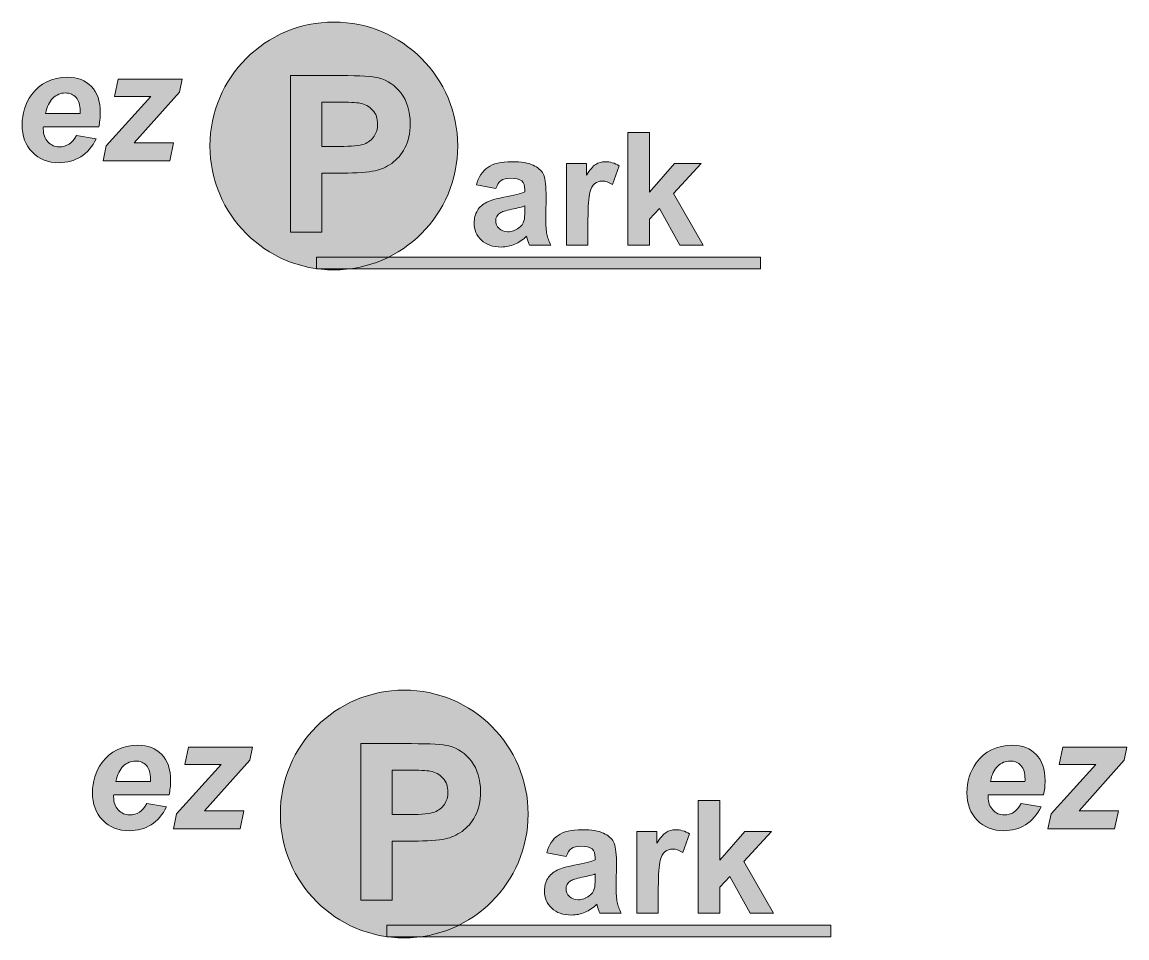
# Model space of a CAD drawing. Header units: inches. Extents: x 10 to 378, y -103 to 40.
# Drawn here: x 174.3 to 263.5, y -34 to 40 of the extents above; entities that cross this region are included whole.
import ezdxf

# ---------------------------------------------------------------- set-up
doc = ezdxf.new("R2010")
doc.units = ezdxf.units.IN
doc.header["$MEASUREMENT"] = 0
doc.layers.add('Layer 1', color=7, linetype='Continuous')
doc.layers.add('Layer 2', color=7, linetype='Continuous')

# ---------------------------------------------------------------- blocks, each defined once
blk = doc.blocks.new('block 5')
at = {"layer": 'Layer 1', "true_color": 0xffffff}
h = blk.add_hatch(color=7, dxfattribs=at)
h.dxf.hatch_style = 2
edge = h.paths.add_edge_path()
edge.add_spline(control_points=[(186.156, -22.407), (186.156, -22.407), (181.691, -22.407), (181.691, -22.407), (181.687, -22.477), (181.685, -22.531), (181.685, -22.568), (181.685, -23.007), (181.809, -23.36), (182.06, -23.629), (182.31, -23.897), (182.615, -24.032), (182.975, -24.032), (183.566, -24.032), (184.027, -23.726), (184.357, -23.114), (184.357, -23.114), (185.951, -23.381), (185.951, -23.381), (185.641, -24.021), (185.226, -24.502), (184.707, -24.822), (184.189, -25.143), (183.607, -25.303), (182.962, -25.303), (182.077, -25.303), (181.358, -25.023), (180.804, -24.463), (180.25, -23.903), (179.973, -23.162), (179.973, -22.24), (179.973, -21.338), (180.223, -20.536), (180.723, -19.834), (181.406, -18.883), (182.379, -18.407), (183.644, -18.407), (184.45, -18.407), (185.091, -18.656), (185.567, -19.155), (186.042, -19.653), (186.28, -20.35), (186.28, -21.247), (186.28, -21.677), (186.238, -22.064), (186.156, -22.407)], knot_values=[0, 0, 0, 0, 1, 1, 1, 2, 2, 2, 3, 3, 3, 4, 4, 4, 5, 5, 5, 6, 6, 6, 7, 7, 7, 8, 8, 8, 9, 9, 9, 10, 10, 10, 11, 11, 11, 12, 12, 12, 13, 13, 13, 14, 14, 14, 15, 15, 15, 15], degree=3, periodic=1)
edge = h.paths.add_edge_path()
edge.add_spline(control_points=[(184.655, -21.322), (184.659, -21.243), (184.661, -21.183), (184.661, -21.142), (184.661, -20.654), (184.552, -20.288), (184.333, -20.044), (184.113, -19.801), (183.82, -19.679), (183.452, -19.679), (183.084, -19.679), (182.754, -19.817), (182.463, -20.094), (182.171, -20.371), (181.974, -20.78), (181.871, -21.322), (181.871, -21.322), (184.655, -21.322), (184.655, -21.322)], knot_values=[0, 0, 0, 0, 1, 1, 1, 2, 2, 2, 3, 3, 3, 4, 4, 4, 5, 5, 5, 6, 6, 6, 6], degree=3, periodic=1)
h = blk.add_hatch(color=7, dxfattribs=at)
h.dxf.hatch_style = 2
h.paths.add_polyline_path([(186.509, -25.148), (186.763, -23.945), (190.373, -19.951), (187.427, -19.951), (187.718, -18.562), (192.884, -18.562), (192.667, -19.623), (189.027, -23.709), (192.196, -23.709), (191.892, -25.148)])
at = {"layer": 'Layer 1', "lineweight": 0}
blk.add_lwpolyline([(186.509, -25.148), (186.763, -23.945), (190.373, -19.951), (187.427, -19.951), (187.718, -18.562), (192.884, -18.562), (192.667, -19.623), (189.027, -23.709), (192.196, -23.709), (191.892, -25.148), (186.509, -25.148)], dxfattribs=at)
for points, knots in [([(186.156, -22.407), (186.156, -22.407), (181.691, -22.407), (181.691, -22.407), (181.687, -22.477), (181.685, -22.531), (181.685, -22.568), (181.685, -23.007), (181.809, -23.36), (182.06, -23.629), (182.31, -23.897), (182.615, -24.032), (182.975, -24.032), (183.566, -24.032), (184.027, -23.726), (184.357, -23.114), (184.357, -23.114), (185.951, -23.381), (185.951, -23.381), (185.641, -24.021), (185.226, -24.502), (184.707, -24.822), (184.189, -25.143), (183.607, -25.303), (182.962, -25.303), (182.077, -25.303), (181.358, -25.023), (180.804, -24.463), (180.25, -23.903), (179.973, -23.162), (179.973, -22.24), (179.973, -21.338), (180.223, -20.536), (180.723, -19.834), (181.406, -18.883), (182.379, -18.407), (183.644, -18.407), (184.45, -18.407), (185.091, -18.656), (185.567, -19.155), (186.042, -19.653), (186.28, -20.35), (186.28, -21.247), (186.28, -21.677), (186.238, -22.064), (186.156, -22.407)], [0, 0, 0, 0, 1, 1, 1, 2, 2, 2, 3, 3, 3, 4, 4, 4, 5, 5, 5, 6, 6, 6, 7, 7, 7, 8, 8, 8, 9, 9, 9, 10, 10, 10, 11, 11, 11, 12, 12, 12, 13, 13, 13, 14, 14, 14, 15, 15, 15, 15]), ([(184.655, -21.322), (184.659, -21.243), (184.661, -21.183), (184.661, -21.142), (184.661, -20.654), (184.552, -20.288), (184.333, -20.044), (184.113, -19.801), (183.82, -19.679), (183.452, -19.679), (183.084, -19.679), (182.754, -19.817), (182.463, -20.094), (182.171, -20.371), (181.974, -20.78), (181.871, -21.322), (181.871, -21.322), (184.655, -21.322), (184.655, -21.322)], [0, 0, 0, 0, 1, 1, 1, 2, 2, 2, 3, 3, 3, 4, 4, 4, 5, 5, 5, 6, 6, 6, 6])]:
    blk.add_open_spline(points, degree=3, knots=knots, dxfattribs=at)
blk = doc.blocks.new('block 6')
at = {"layer": 'Layer 1', "true_color": 0xff0000}
h = blk.add_hatch(color=1, dxfattribs=at)
h.dxf.hatch_style = 2
edge = h.paths.add_edge_path()
edge.add_spline(control_points=[(201.628, -30.902), (201.628, -30.902), (201.628, -18.276), (201.628, -18.276), (201.628, -18.276), (205.719, -18.276), (205.719, -18.276), (207.269, -18.276), (208.28, -18.339), (208.751, -18.465), (209.474, -18.655), (210.08, -19.067), (210.568, -19.701), (211.056, -20.336), (211.3, -21.155), (211.3, -22.16), (211.3, -22.935), (211.16, -23.587), (210.878, -24.115), (210.597, -24.644), (210.239, -25.058), (209.806, -25.36), (209.372, -25.661), (208.932, -25.861), (208.484, -25.958), (207.875, -26.079), (206.994, -26.139), (205.84, -26.139), (205.84, -26.139), (204.177, -26.139), (204.177, -26.139), (204.177, -26.139), (204.177, -30.902), (204.177, -30.902), (204.177, -30.902), (201.628, -30.902), (201.628, -30.902)], knot_values=[0, 0, 0, 0, 1, 1, 1, 2, 2, 2, 3, 3, 3, 4, 4, 4, 5, 5, 5, 6, 6, 6, 7, 7, 7, 8, 8, 8, 9, 9, 9, 10, 10, 10, 11, 11, 11, 12, 12, 12, 12], degree=3, periodic=1)
edge = h.paths.add_edge_path()
edge.add_spline(control_points=[(204.177, -20.412), (204.177, -20.412), (204.177, -23.995), (204.177, -23.995), (204.177, -23.995), (205.573, -23.995), (205.573, -23.995), (206.578, -23.995), (207.249, -23.929), (207.588, -23.796), (207.927, -23.665), (208.192, -23.458), (208.385, -23.176), (208.577, -22.895), (208.673, -22.568), (208.673, -22.195), (208.673, -21.735), (208.538, -21.356), (208.268, -21.058), (207.998, -20.759), (207.657, -20.573), (207.244, -20.498), (206.939, -20.44), (206.327, -20.412), (205.409, -20.412), (205.409, -20.412), (204.177, -20.412), (204.177, -20.412)], knot_values=[0, 0, 0, 0, 1, 1, 1, 2, 2, 2, 3, 3, 3, 4, 4, 4, 5, 5, 5, 6, 6, 6, 7, 7, 7, 8, 8, 8, 9, 9, 9, 9], degree=3, periodic=1)
at = {"layer": 'Layer 1', "lineweight": 0}
for points, knots in [([(201.628, -30.902), (201.628, -30.902), (201.628, -18.276), (201.628, -18.276), (201.628, -18.276), (205.719, -18.276), (205.719, -18.276), (207.269, -18.276), (208.28, -18.339), (208.751, -18.465), (209.474, -18.655), (210.08, -19.067), (210.568, -19.701), (211.056, -20.336), (211.3, -21.155), (211.3, -22.16), (211.3, -22.935), (211.16, -23.587), (210.878, -24.115), (210.597, -24.644), (210.239, -25.058), (209.806, -25.36), (209.372, -25.661), (208.932, -25.861), (208.484, -25.958), (207.875, -26.079), (206.994, -26.139), (205.84, -26.139), (205.84, -26.139), (204.177, -26.139), (204.177, -26.139), (204.177, -26.139), (204.177, -30.902), (204.177, -30.902), (204.177, -30.902), (201.628, -30.902), (201.628, -30.902)], [0, 0, 0, 0, 1, 1, 1, 2, 2, 2, 3, 3, 3, 4, 4, 4, 5, 5, 5, 6, 6, 6, 7, 7, 7, 8, 8, 8, 9, 9, 9, 10, 10, 10, 11, 11, 11, 12, 12, 12, 12]), ([(204.177, -20.412), (204.177, -20.412), (204.177, -23.995), (204.177, -23.995), (204.177, -23.995), (205.573, -23.995), (205.573, -23.995), (206.578, -23.995), (207.249, -23.929), (207.588, -23.796), (207.927, -23.665), (208.192, -23.458), (208.385, -23.176), (208.577, -22.895), (208.673, -22.568), (208.673, -22.195), (208.673, -21.735), (208.538, -21.356), (208.268, -21.058), (207.998, -20.759), (207.657, -20.573), (207.244, -20.498), (206.939, -20.44), (206.327, -20.412), (205.409, -20.412), (205.409, -20.412), (204.177, -20.412), (204.177, -20.412)], [0, 0, 0, 0, 1, 1, 1, 2, 2, 2, 3, 3, 3, 4, 4, 4, 5, 5, 5, 6, 6, 6, 7, 7, 7, 8, 8, 8, 9, 9, 9, 9])]:
    blk.add_open_spline(points, degree=3, knots=knots, dxfattribs=at)
blk = doc.blocks.new('block 7')
at = {"layer": 'Layer 1', "true_color": 0xffffff}
h = blk.add_hatch(color=7, dxfattribs=at)
h.dxf.hatch_style = 2
h.paths.add_polyline_path([(228.865, -31.96), (228.865, -22.869), (230.607, -22.869), (230.607, -27.694), (232.648, -25.375), (234.793, -25.375), (232.542, -27.781), (234.954, -31.96), (233.076, -31.96), (231.42, -29.002), (230.607, -29.852), (230.607, -31.96)])
h = blk.add_hatch(color=7, dxfattribs=at)
h.dxf.hatch_style = 2
edge = h.paths.add_edge_path()
edge.add_spline(control_points=[(218.224, -27.384), (218.224, -27.384), (216.642, -27.099), (216.642, -27.099), (216.82, -26.462), (217.126, -25.991), (217.56, -25.685), (217.994, -25.379), (218.639, -25.226), (219.495, -25.226), (220.272, -25.226), (220.851, -25.318), (221.231, -25.502), (221.612, -25.686), (221.879, -25.919), (222.034, -26.203), (222.189, -26.486), (222.267, -27.006), (222.267, -27.762), (222.267, -27.762), (222.248, -29.796), (222.248, -29.796), (222.248, -30.375), (222.276, -30.802), (222.332, -31.077), (222.388, -31.352), (222.492, -31.646), (222.645, -31.96), (222.645, -31.96), (220.921, -31.96), (220.921, -31.96), (220.876, -31.845), (220.82, -31.673), (220.754, -31.446), (220.725, -31.342), (220.704, -31.274), (220.692, -31.241), (220.394, -31.53), (220.076, -31.747), (219.737, -31.892), (219.398, -32.037), (219.036, -32.109), (218.652, -32.109), (217.974, -32.109), (217.439, -31.925), (217.049, -31.557), (216.658, -31.189), (216.463, -30.724), (216.463, -30.162), (216.463, -29.79), (216.551, -29.458), (216.729, -29.167), (216.907, -28.875), (217.156, -28.652), (217.476, -28.497), (217.797, -28.342), (218.259, -28.207), (218.862, -28.091), (219.677, -27.938), (220.241, -27.795), (220.555, -27.663), (220.555, -27.663), (220.555, -27.489), (220.555, -27.489), (220.555, -27.154), (220.473, -26.916), (220.307, -26.773), (220.142, -26.63), (219.83, -26.559), (219.371, -26.559), (219.061, -26.559), (218.819, -26.62), (218.645, -26.742), (218.472, -26.864), (218.331, -27.078), (218.224, -27.384)], knot_values=[0, 0, 0, 0, 1, 1, 1, 2, 2, 2, 3, 3, 3, 4, 4, 4, 5, 5, 5, 6, 6, 6, 7, 7, 7, 8, 8, 8, 9, 9, 9, 10, 10, 10, 11, 11, 11, 12, 12, 12, 13, 13, 13, 14, 14, 14, 15, 15, 15, 16, 16, 16, 17, 17, 17, 18, 18, 18, 19, 19, 19, 20, 20, 20, 21, 21, 21, 22, 22, 22, 23, 23, 23, 24, 24, 24, 25, 25, 25, 25], degree=3, periodic=1)
edge = h.paths.add_edge_path()
edge.add_spline(control_points=[(220.555, -28.798), (220.332, -28.872), (219.979, -28.961), (219.495, -29.064), (219.011, -29.168), (218.695, -29.269), (218.546, -29.368), (218.319, -29.529), (218.205, -29.734), (218.205, -29.982), (218.205, -30.226), (218.296, -30.437), (218.478, -30.615), (218.66, -30.792), (218.891, -30.881), (219.172, -30.881), (219.487, -30.881), (219.786, -30.778), (220.072, -30.571), (220.283, -30.414), (220.421, -30.222), (220.487, -29.995), (220.533, -29.846), (220.555, -29.563), (220.555, -29.145), (220.555, -29.145), (220.555, -28.798), (220.555, -28.798)], knot_values=[0, 0, 0, 0, 1, 1, 1, 2, 2, 2, 3, 3, 3, 4, 4, 4, 5, 5, 5, 6, 6, 6, 7, 7, 7, 8, 8, 8, 9, 9, 9, 9], degree=3, periodic=1)
h = blk.add_hatch(color=7, dxfattribs=at)
h.dxf.hatch_style = 2
edge = h.paths.add_edge_path()
edge.add_spline(control_points=[(225.653, -31.96), (225.653, -31.96), (223.91, -31.96), (223.91, -31.96), (223.91, -31.96), (223.91, -25.375), (223.91, -25.375), (223.91, -25.375), (225.529, -25.375), (225.529, -25.375), (225.529, -25.375), (225.529, -26.311), (225.529, -26.311), (225.806, -25.869), (226.055, -25.577), (226.276, -25.437), (226.497, -25.296), (226.748, -25.226), (227.029, -25.226), (227.426, -25.226), (227.809, -25.335), (228.177, -25.555), (228.177, -25.555), (227.637, -27.074), (227.637, -27.074), (227.344, -26.884), (227.071, -26.789), (226.819, -26.789), (226.575, -26.789), (226.368, -26.856), (226.198, -26.99), (226.029, -27.124), (225.896, -27.367), (225.798, -27.719), (225.701, -28.07), (225.653, -28.806), (225.653, -29.926), (225.653, -29.926), (225.653, -31.96), (225.653, -31.96)], knot_values=[0, 0, 0, 0, 1, 1, 1, 2, 2, 2, 3, 3, 3, 4, 4, 4, 5, 5, 5, 6, 6, 6, 7, 7, 7, 8, 8, 8, 9, 9, 9, 10, 10, 10, 11, 11, 11, 12, 12, 12, 13, 13, 13, 13], degree=3, periodic=1)
at = {"layer": 'Layer 1', "lineweight": 0}
blk.add_lwpolyline([(228.865, -31.96), (228.865, -22.869), (230.607, -22.869), (230.607, -27.694), (232.648, -25.375), (234.793, -25.375), (232.542, -27.781), (234.954, -31.96), (233.076, -31.96), (231.42, -29.002), (230.607, -29.852), (230.607, -31.96), (228.865, -31.96)], dxfattribs=at)
for points, knots in [([(218.224, -27.384), (218.224, -27.384), (216.642, -27.099), (216.642, -27.099), (216.82, -26.462), (217.126, -25.991), (217.56, -25.685), (217.994, -25.379), (218.639, -25.226), (219.495, -25.226), (220.272, -25.226), (220.851, -25.318), (221.231, -25.502), (221.612, -25.686), (221.879, -25.919), (222.034, -26.203), (222.189, -26.486), (222.267, -27.006), (222.267, -27.762), (222.267, -27.762), (222.248, -29.796), (222.248, -29.796), (222.248, -30.375), (222.276, -30.802), (222.332, -31.077), (222.388, -31.352), (222.492, -31.646), (222.645, -31.96), (222.645, -31.96), (220.921, -31.96), (220.921, -31.96), (220.876, -31.845), (220.82, -31.673), (220.754, -31.446), (220.725, -31.342), (220.704, -31.274), (220.692, -31.241), (220.394, -31.53), (220.076, -31.747), (219.737, -31.892), (219.398, -32.037), (219.036, -32.109), (218.652, -32.109), (217.974, -32.109), (217.439, -31.925), (217.049, -31.557), (216.658, -31.189), (216.463, -30.724), (216.463, -30.162), (216.463, -29.79), (216.551, -29.458), (216.729, -29.167), (216.907, -28.875), (217.156, -28.652), (217.476, -28.497), (217.797, -28.342), (218.259, -28.207), (218.862, -28.091), (219.677, -27.938), (220.241, -27.795), (220.555, -27.663), (220.555, -27.663), (220.555, -27.489), (220.555, -27.489), (220.555, -27.154), (220.473, -26.916), (220.307, -26.773), (220.142, -26.63), (219.83, -26.559), (219.371, -26.559), (219.061, -26.559), (218.819, -26.62), (218.645, -26.742), (218.472, -26.864), (218.331, -27.078), (218.224, -27.384)], [0, 0, 0, 0, 1, 1, 1, 2, 2, 2, 3, 3, 3, 4, 4, 4, 5, 5, 5, 6, 6, 6, 7, 7, 7, 8, 8, 8, 9, 9, 9, 10, 10, 10, 11, 11, 11, 12, 12, 12, 13, 13, 13, 14, 14, 14, 15, 15, 15, 16, 16, 16, 17, 17, 17, 18, 18, 18, 19, 19, 19, 20, 20, 20, 21, 21, 21, 22, 22, 22, 23, 23, 23, 24, 24, 24, 25, 25, 25, 25]), ([(225.653, -31.96), (225.653, -31.96), (223.91, -31.96), (223.91, -31.96), (223.91, -31.96), (223.91, -25.375), (223.91, -25.375), (223.91, -25.375), (225.529, -25.375), (225.529, -25.375), (225.529, -25.375), (225.529, -26.311), (225.529, -26.311), (225.806, -25.869), (226.055, -25.577), (226.276, -25.437), (226.497, -25.296), (226.748, -25.226), (227.029, -25.226), (227.426, -25.226), (227.809, -25.335), (228.177, -25.555), (228.177, -25.555), (227.637, -27.074), (227.637, -27.074), (227.344, -26.884), (227.071, -26.789), (226.819, -26.789), (226.575, -26.789), (226.368, -26.856), (226.198, -26.99), (226.029, -27.124), (225.896, -27.367), (225.798, -27.719), (225.701, -28.07), (225.653, -28.806), (225.653, -29.926), (225.653, -29.926), (225.653, -31.96), (225.653, -31.96)], [0, 0, 0, 0, 1, 1, 1, 2, 2, 2, 3, 3, 3, 4, 4, 4, 5, 5, 5, 6, 6, 6, 7, 7, 7, 8, 8, 8, 9, 9, 9, 10, 10, 10, 11, 11, 11, 12, 12, 12, 13, 13, 13, 13]), ([(220.555, -28.798), (220.332, -28.872), (219.979, -28.961), (219.495, -29.064), (219.011, -29.168), (218.695, -29.269), (218.546, -29.368), (218.319, -29.529), (218.205, -29.734), (218.205, -29.982), (218.205, -30.226), (218.296, -30.437), (218.478, -30.615), (218.66, -30.792), (218.891, -30.881), (219.172, -30.881), (219.487, -30.881), (219.786, -30.778), (220.072, -30.571), (220.283, -30.414), (220.421, -30.222), (220.487, -29.995), (220.533, -29.846), (220.555, -29.563), (220.555, -29.145), (220.555, -29.145), (220.555, -28.798), (220.555, -28.798)], [0, 0, 0, 0, 1, 1, 1, 2, 2, 2, 3, 3, 3, 4, 4, 4, 5, 5, 5, 6, 6, 6, 7, 7, 7, 8, 8, 8, 9, 9, 9, 9])]:
    blk.add_open_spline(points, degree=3, knots=knots, dxfattribs=at)
blk = doc.blocks.new('block 8')
at = {"layer": 'Layer 1', "true_color": 0xffffff}
h = blk.add_hatch(color=7, dxfattribs=at)
h.dxf.hatch_style = 2
edge = h.paths.add_edge_path()
edge.add_spline(control_points=[(256.749, -22.407), (256.749, -22.407), (252.284, -22.407), (252.284, -22.407), (252.28, -22.477), (252.278, -22.531), (252.278, -22.568), (252.278, -23.007), (252.403, -23.36), (252.653, -23.629), (252.903, -23.897), (253.208, -24.032), (253.568, -24.032), (254.159, -24.032), (254.62, -23.726), (254.951, -23.114), (254.951, -23.114), (256.545, -23.381), (256.545, -23.381), (256.234, -24.021), (255.82, -24.502), (255.301, -24.822), (254.782, -25.143), (254.201, -25.303), (253.556, -25.303), (252.671, -25.303), (251.952, -25.023), (251.398, -24.463), (250.844, -23.903), (250.567, -23.162), (250.567, -22.24), (250.567, -21.338), (250.817, -20.536), (251.317, -19.834), (251.999, -18.883), (252.973, -18.407), (254.238, -18.407), (255.044, -18.407), (255.685, -18.656), (256.16, -19.155), (256.635, -19.653), (256.873, -20.35), (256.873, -21.247), (256.873, -21.677), (256.832, -22.064), (256.749, -22.407)], knot_values=[0, 0, 0, 0, 1, 1, 1, 2, 2, 2, 3, 3, 3, 4, 4, 4, 5, 5, 5, 6, 6, 6, 7, 7, 7, 8, 8, 8, 9, 9, 9, 10, 10, 10, 11, 11, 11, 12, 12, 12, 13, 13, 13, 14, 14, 14, 15, 15, 15, 15], degree=3, periodic=1)
edge = h.paths.add_edge_path()
edge.add_spline(control_points=[(255.249, -21.322), (255.253, -21.243), (255.255, -21.183), (255.255, -21.142), (255.255, -20.654), (255.145, -20.288), (254.926, -20.044), (254.707, -19.801), (254.413, -19.679), (254.045, -19.679), (253.678, -19.679), (253.347, -19.817), (253.056, -20.094), (252.765, -20.371), (252.568, -20.78), (252.464, -21.322), (252.464, -21.322), (255.249, -21.322), (255.249, -21.322)], knot_values=[0, 0, 0, 0, 1, 1, 1, 2, 2, 2, 3, 3, 3, 4, 4, 4, 5, 5, 5, 6, 6, 6, 6], degree=3, periodic=1)
h = blk.add_hatch(color=7, dxfattribs=at)
h.dxf.hatch_style = 2
h.paths.add_polyline_path([(257.103, -25.148), (257.357, -23.945), (260.966, -19.951), (258.02, -19.951), (258.312, -18.562), (263.477, -18.562), (263.26, -19.623), (259.62, -23.709), (262.789, -23.709), (262.485, -25.148)])
at = {"layer": 'Layer 1', "lineweight": 0}
blk.add_lwpolyline([(257.103, -25.148), (257.357, -23.945), (260.966, -19.951), (258.02, -19.951), (258.312, -18.562), (263.477, -18.562), (263.26, -19.623), (259.62, -23.709), (262.789, -23.709), (262.485, -25.148), (257.103, -25.148)], dxfattribs=at)
for points, knots in [([(256.749, -22.407), (256.749, -22.407), (252.284, -22.407), (252.284, -22.407), (252.28, -22.477), (252.278, -22.531), (252.278, -22.568), (252.278, -23.007), (252.403, -23.36), (252.653, -23.629), (252.903, -23.897), (253.208, -24.032), (253.568, -24.032), (254.159, -24.032), (254.62, -23.726), (254.951, -23.114), (254.951, -23.114), (256.545, -23.381), (256.545, -23.381), (256.234, -24.021), (255.82, -24.502), (255.301, -24.822), (254.782, -25.143), (254.201, -25.303), (253.556, -25.303), (252.671, -25.303), (251.952, -25.023), (251.398, -24.463), (250.844, -23.903), (250.567, -23.162), (250.567, -22.24), (250.567, -21.338), (250.817, -20.536), (251.317, -19.834), (251.999, -18.883), (252.973, -18.407), (254.238, -18.407), (255.044, -18.407), (255.685, -18.656), (256.16, -19.155), (256.635, -19.653), (256.873, -20.35), (256.873, -21.247), (256.873, -21.677), (256.832, -22.064), (256.749, -22.407)], [0, 0, 0, 0, 1, 1, 1, 2, 2, 2, 3, 3, 3, 4, 4, 4, 5, 5, 5, 6, 6, 6, 7, 7, 7, 8, 8, 8, 9, 9, 9, 10, 10, 10, 11, 11, 11, 12, 12, 12, 13, 13, 13, 14, 14, 14, 15, 15, 15, 15]), ([(255.249, -21.322), (255.253, -21.243), (255.255, -21.183), (255.255, -21.142), (255.255, -20.654), (255.145, -20.288), (254.926, -20.044), (254.707, -19.801), (254.413, -19.679), (254.045, -19.679), (253.678, -19.679), (253.347, -19.817), (253.056, -20.094), (252.765, -20.371), (252.568, -20.78), (252.464, -21.322), (252.464, -21.322), (255.249, -21.322), (255.249, -21.322)], [0, 0, 0, 0, 1, 1, 1, 2, 2, 2, 3, 3, 3, 4, 4, 4, 5, 5, 5, 6, 6, 6, 6])]:
    blk.add_open_spline(points, degree=3, knots=knots, dxfattribs=at)
blk = doc.blocks.new('block 18')
at = {"layer": 'Layer 2', "true_color": 0xffffff}
h = blk.add_hatch(color=7, dxfattribs=at)
h.dxf.hatch_style = 2
edge = h.paths.add_edge_path()
edge.add_spline(control_points=[(180.478, 31.511), (180.478, 31.511), (176.013, 31.511), (176.013, 31.511), (176.009, 31.44), (176.007, 31.387), (176.007, 31.35), (176.007, 30.911), (176.132, 30.558), (176.382, 30.289), (176.632, 30.02), (176.937, 29.886), (177.297, 29.886), (177.888, 29.886), (178.349, 30.192), (178.68, 30.804), (178.68, 30.804), (180.273, 30.537), (180.273, 30.537), (179.963, 29.896), (179.549, 29.416), (179.03, 29.095), (178.511, 28.775), (177.929, 28.615), (177.284, 28.615), (176.4, 28.615), (175.68, 28.895), (175.126, 29.455), (174.572, 30.015), (174.295, 30.756), (174.295, 31.678), (174.295, 32.579), (174.546, 33.381), (175.046, 34.084), (175.728, 35.035), (176.702, 35.51), (177.967, 35.51), (178.773, 35.51), (179.414, 35.261), (179.889, 34.763), (180.364, 34.265), (180.602, 33.567), (180.602, 32.67), (180.602, 32.24), (180.561, 31.854), (180.478, 31.511)], knot_values=[0, 0, 0, 0, 1, 1, 1, 2, 2, 2, 3, 3, 3, 4, 4, 4, 5, 5, 5, 6, 6, 6, 7, 7, 7, 8, 8, 8, 9, 9, 9, 10, 10, 10, 11, 11, 11, 12, 12, 12, 13, 13, 13, 14, 14, 14, 15, 15, 15, 15], degree=3, periodic=1)
edge = h.paths.add_edge_path()
edge.add_spline(control_points=[(178.977, 32.596), (178.981, 32.674), (178.984, 32.734), (178.984, 32.776), (178.984, 33.264), (178.874, 33.629), (178.655, 33.873), (178.436, 34.117), (178.142, 34.239), (177.774, 34.239), (177.406, 34.239), (177.077, 34.101), (176.785, 33.824), (176.494, 33.547), (176.296, 33.138), (176.193, 32.596), (176.193, 32.596), (178.977, 32.596), (178.977, 32.596)], knot_values=[0, 0, 0, 0, 1, 1, 1, 2, 2, 2, 3, 3, 3, 4, 4, 4, 5, 5, 5, 6, 6, 6, 6], degree=3, periodic=1)
h = blk.add_hatch(color=7, dxfattribs=at)
h.dxf.hatch_style = 2
h.paths.add_polyline_path([(180.832, 28.77), (181.086, 29.973), (184.695, 33.966), (181.749, 33.966), (182.041, 35.355), (187.206, 35.355), (186.989, 34.295), (183.349, 30.208), (186.518, 30.208), (186.214, 28.77)])
at = {"layer": 'Layer 2', "lineweight": 0}
blk.add_lwpolyline([(180.832, 28.77), (181.086, 29.973), (184.695, 33.966), (181.749, 33.966), (182.041, 35.355), (187.206, 35.355), (186.989, 34.295), (183.349, 30.208), (186.518, 30.208), (186.214, 28.77), (180.832, 28.77)], dxfattribs=at)
for points, knots in [([(180.478, 31.511), (180.478, 31.511), (176.013, 31.511), (176.013, 31.511), (176.009, 31.44), (176.007, 31.387), (176.007, 31.35), (176.007, 30.911), (176.132, 30.558), (176.382, 30.289), (176.632, 30.02), (176.937, 29.886), (177.297, 29.886), (177.888, 29.886), (178.349, 30.192), (178.68, 30.804), (178.68, 30.804), (180.273, 30.537), (180.273, 30.537), (179.963, 29.896), (179.549, 29.416), (179.03, 29.095), (178.511, 28.775), (177.929, 28.615), (177.284, 28.615), (176.4, 28.615), (175.68, 28.895), (175.126, 29.455), (174.572, 30.015), (174.295, 30.756), (174.295, 31.678), (174.295, 32.579), (174.546, 33.381), (175.046, 34.084), (175.728, 35.035), (176.702, 35.51), (177.967, 35.51), (178.773, 35.51), (179.414, 35.261), (179.889, 34.763), (180.364, 34.265), (180.602, 33.567), (180.602, 32.67), (180.602, 32.24), (180.561, 31.854), (180.478, 31.511)], [0, 0, 0, 0, 1, 1, 1, 2, 2, 2, 3, 3, 3, 4, 4, 4, 5, 5, 5, 6, 6, 6, 7, 7, 7, 8, 8, 8, 9, 9, 9, 10, 10, 10, 11, 11, 11, 12, 12, 12, 13, 13, 13, 14, 14, 14, 15, 15, 15, 15]), ([(178.977, 32.596), (178.981, 32.674), (178.984, 32.734), (178.984, 32.776), (178.984, 33.264), (178.874, 33.629), (178.655, 33.873), (178.436, 34.117), (178.142, 34.239), (177.774, 34.239), (177.406, 34.239), (177.077, 34.101), (176.785, 33.824), (176.494, 33.547), (176.296, 33.138), (176.193, 32.596), (176.193, 32.596), (178.977, 32.596), (178.977, 32.596)], [0, 0, 0, 0, 1, 1, 1, 2, 2, 2, 3, 3, 3, 4, 4, 4, 5, 5, 5, 6, 6, 6, 6])]:
    blk.add_open_spline(points, degree=3, knots=knots, dxfattribs=at)
blk = doc.blocks.new('block 19')
at = {"layer": 'Layer 2', "lineweight": 0}
for points, knots in [([(195.95, 23.016), (195.95, 23.016), (195.95, 35.642), (195.95, 35.642), (195.95, 35.642), (200.042, 35.642), (200.042, 35.642), (201.592, 35.642), (202.602, 35.579), (203.073, 35.453), (203.797, 35.263), (204.402, 34.851), (204.891, 34.217), (205.379, 33.582), (205.623, 32.763), (205.623, 31.758), (205.623, 30.983), (205.482, 30.331), (205.201, 29.803), (204.919, 29.274), (204.562, 28.86), (204.128, 28.558), (203.695, 28.257), (203.254, 28.057), (202.806, 27.96), (202.197, 27.839), (201.316, 27.779), (200.162, 27.779), (200.162, 27.779), (198.5, 27.779), (198.5, 27.779), (198.5, 27.779), (198.5, 23.016), (198.5, 23.016), (198.5, 23.016), (195.95, 23.016), (195.95, 23.016)], [0, 0, 0, 0, 1, 1, 1, 2, 2, 2, 3, 3, 3, 4, 4, 4, 5, 5, 5, 6, 6, 6, 7, 7, 7, 8, 8, 8, 9, 9, 9, 10, 10, 10, 11, 11, 11, 12, 12, 12, 12]), ([(198.5, 33.506), (198.5, 33.506), (198.5, 29.923), (198.5, 29.923), (198.5, 29.923), (199.895, 29.923), (199.895, 29.923), (200.9, 29.923), (201.572, 29.989), (201.911, 30.122), (202.249, 30.253), (202.515, 30.46), (202.707, 30.742), (202.9, 31.023), (202.996, 31.35), (202.996, 31.723), (202.996, 32.183), (202.861, 32.562), (202.591, 32.86), (202.321, 33.159), (201.979, 33.345), (201.566, 33.42), (201.262, 33.478), (200.65, 33.506), (199.731, 33.506), (199.731, 33.506), (198.5, 33.506), (198.5, 33.506)], [0, 0, 0, 0, 1, 1, 1, 2, 2, 2, 3, 3, 3, 4, 4, 4, 5, 5, 5, 6, 6, 6, 7, 7, 7, 8, 8, 8, 9, 9, 9, 9])]:
    blk.add_open_spline(points, degree=3, knots=knots, dxfattribs=at)
blk = doc.blocks.new('block 20')
at = {"layer": 'Layer 2', "true_color": 0xffffff}
h = blk.add_hatch(color=7, dxfattribs=at)
h.dxf.hatch_style = 2
h.paths.add_polyline_path([(223.187, 21.957), (223.187, 31.048), (224.93, 31.048), (224.93, 26.224), (226.97, 28.543), (229.116, 28.543), (226.865, 26.137), (229.277, 21.957), (227.398, 21.957), (225.742, 24.915), (224.93, 24.066), (224.93, 21.957)])
h = blk.add_hatch(color=7, dxfattribs=at)
h.dxf.hatch_style = 2
edge = h.paths.add_edge_path()
edge.add_spline(control_points=[(212.546, 26.534), (212.546, 26.534), (210.965, 26.819), (210.965, 26.819), (211.143, 27.456), (211.449, 27.927), (211.883, 28.233), (212.317, 28.539), (212.962, 28.692), (213.817, 28.692), (214.595, 28.692), (215.173, 28.6), (215.554, 28.416), (215.934, 28.232), (216.202, 27.998), (216.357, 27.715), (216.512, 27.432), (216.589, 26.912), (216.589, 26.156), (216.589, 26.156), (216.571, 24.122), (216.571, 24.122), (216.571, 23.543), (216.599, 23.116), (216.654, 22.841), (216.71, 22.566), (216.815, 22.272), (216.968, 21.957), (216.968, 21.957), (215.244, 21.957), (215.244, 21.957), (215.198, 22.073), (215.142, 22.245), (215.076, 22.472), (215.047, 22.576), (215.027, 22.644), (215.014, 22.677), (214.717, 22.387), (214.398, 22.17), (214.059, 22.026), (213.72, 21.881), (213.359, 21.809), (212.974, 21.809), (212.296, 21.809), (211.762, 21.993), (211.371, 22.361), (210.98, 22.729), (210.785, 23.194), (210.785, 23.756), (210.785, 24.128), (210.874, 24.46), (211.052, 24.751), (211.229, 25.043), (211.479, 25.266), (211.799, 25.421), (212.119, 25.576), (212.581, 25.711), (213.185, 25.827), (213.999, 25.98), (214.564, 26.123), (214.878, 26.255), (214.878, 26.255), (214.878, 26.429), (214.878, 26.429), (214.878, 26.763), (214.795, 27.002), (214.63, 27.145), (214.464, 27.287), (214.152, 27.359), (213.693, 27.359), (213.383, 27.359), (213.142, 27.298), (212.968, 27.176), (212.794, 27.054), (212.654, 26.84), (212.546, 26.534)], knot_values=[0, 0, 0, 0, 1, 1, 1, 2, 2, 2, 3, 3, 3, 4, 4, 4, 5, 5, 5, 6, 6, 6, 7, 7, 7, 8, 8, 8, 9, 9, 9, 10, 10, 10, 11, 11, 11, 12, 12, 12, 13, 13, 13, 14, 14, 14, 15, 15, 15, 16, 16, 16, 17, 17, 17, 18, 18, 18, 19, 19, 19, 20, 20, 20, 21, 21, 21, 22, 22, 22, 23, 23, 23, 24, 24, 24, 25, 25, 25, 25], degree=3, periodic=1)
edge = h.paths.add_edge_path()
edge.add_spline(control_points=[(214.878, 25.12), (214.655, 25.046), (214.301, 24.957), (213.817, 24.853), (213.334, 24.75), (213.017, 24.649), (212.869, 24.55), (212.641, 24.388), (212.528, 24.184), (212.528, 23.936), (212.528, 23.692), (212.619, 23.481), (212.8, 23.303), (212.982, 23.125), (213.214, 23.036), (213.495, 23.036), (213.809, 23.036), (214.109, 23.14), (214.394, 23.347), (214.605, 23.504), (214.743, 23.696), (214.81, 23.923), (214.855, 24.072), (214.878, 24.355), (214.878, 24.773), (214.878, 24.773), (214.878, 25.12), (214.878, 25.12)], knot_values=[0, 0, 0, 0, 1, 1, 1, 2, 2, 2, 3, 3, 3, 4, 4, 4, 5, 5, 5, 6, 6, 6, 7, 7, 7, 8, 8, 8, 9, 9, 9, 9], degree=3, periodic=1)
h = blk.add_hatch(color=7, dxfattribs=at)
h.dxf.hatch_style = 2
edge = h.paths.add_edge_path()
edge.add_spline(control_points=[(219.975, 21.957), (219.975, 21.957), (218.233, 21.957), (218.233, 21.957), (218.233, 21.957), (218.233, 28.543), (218.233, 28.543), (218.233, 28.543), (219.851, 28.543), (219.851, 28.543), (219.851, 28.543), (219.851, 27.607), (219.851, 27.607), (220.128, 28.049), (220.377, 28.341), (220.598, 28.481), (220.82, 28.622), (221.071, 28.692), (221.352, 28.692), (221.749, 28.692), (222.131, 28.582), (222.499, 28.363), (222.499, 28.363), (221.96, 26.844), (221.96, 26.844), (221.666, 27.034), (221.393, 27.129), (221.141, 27.129), (220.897, 27.129), (220.69, 27.062), (220.521, 26.928), (220.351, 26.793), (220.218, 26.55), (220.121, 26.199), (220.024, 25.848), (219.975, 25.112), (219.975, 23.991), (219.975, 23.991), (219.975, 21.957), (219.975, 21.957)], knot_values=[0, 0, 0, 0, 1, 1, 1, 2, 2, 2, 3, 3, 3, 4, 4, 4, 5, 5, 5, 6, 6, 6, 7, 7, 7, 8, 8, 8, 9, 9, 9, 10, 10, 10, 11, 11, 11, 12, 12, 12, 13, 13, 13, 13], degree=3, periodic=1)
at = {"layer": 'Layer 2', "lineweight": 0}
blk.add_lwpolyline([(223.187, 21.957), (223.187, 31.048), (224.93, 31.048), (224.93, 26.224), (226.97, 28.543), (229.116, 28.543), (226.865, 26.137), (229.277, 21.957), (227.398, 21.957), (225.742, 24.915), (224.93, 24.066), (224.93, 21.957), (223.187, 21.957)], dxfattribs=at)
for points, knots in [([(212.546, 26.534), (212.546, 26.534), (210.965, 26.819), (210.965, 26.819), (211.143, 27.456), (211.449, 27.927), (211.883, 28.233), (212.317, 28.539), (212.962, 28.692), (213.817, 28.692), (214.595, 28.692), (215.173, 28.6), (215.554, 28.416), (215.934, 28.232), (216.202, 27.998), (216.357, 27.715), (216.512, 27.432), (216.589, 26.912), (216.589, 26.156), (216.589, 26.156), (216.571, 24.122), (216.571, 24.122), (216.571, 23.543), (216.599, 23.116), (216.654, 22.841), (216.71, 22.566), (216.815, 22.272), (216.968, 21.957), (216.968, 21.957), (215.244, 21.957), (215.244, 21.957), (215.198, 22.073), (215.142, 22.245), (215.076, 22.472), (215.047, 22.576), (215.027, 22.644), (215.014, 22.677), (214.717, 22.387), (214.398, 22.17), (214.059, 22.026), (213.72, 21.881), (213.359, 21.809), (212.974, 21.809), (212.296, 21.809), (211.762, 21.993), (211.371, 22.361), (210.98, 22.729), (210.785, 23.194), (210.785, 23.756), (210.785, 24.128), (210.874, 24.46), (211.052, 24.751), (211.229, 25.043), (211.479, 25.266), (211.799, 25.421), (212.119, 25.576), (212.581, 25.711), (213.185, 25.827), (213.999, 25.98), (214.564, 26.123), (214.878, 26.255), (214.878, 26.255), (214.878, 26.429), (214.878, 26.429), (214.878, 26.763), (214.795, 27.002), (214.63, 27.145), (214.464, 27.287), (214.152, 27.359), (213.693, 27.359), (213.383, 27.359), (213.142, 27.298), (212.968, 27.176), (212.794, 27.054), (212.654, 26.84), (212.546, 26.534)], [0, 0, 0, 0, 1, 1, 1, 2, 2, 2, 3, 3, 3, 4, 4, 4, 5, 5, 5, 6, 6, 6, 7, 7, 7, 8, 8, 8, 9, 9, 9, 10, 10, 10, 11, 11, 11, 12, 12, 12, 13, 13, 13, 14, 14, 14, 15, 15, 15, 16, 16, 16, 17, 17, 17, 18, 18, 18, 19, 19, 19, 20, 20, 20, 21, 21, 21, 22, 22, 22, 23, 23, 23, 24, 24, 24, 25, 25, 25, 25]), ([(219.975, 21.957), (219.975, 21.957), (218.233, 21.957), (218.233, 21.957), (218.233, 21.957), (218.233, 28.543), (218.233, 28.543), (218.233, 28.543), (219.851, 28.543), (219.851, 28.543), (219.851, 28.543), (219.851, 27.607), (219.851, 27.607), (220.128, 28.049), (220.377, 28.341), (220.598, 28.481), (220.82, 28.622), (221.071, 28.692), (221.352, 28.692), (221.749, 28.692), (222.131, 28.582), (222.499, 28.363), (222.499, 28.363), (221.96, 26.844), (221.96, 26.844), (221.666, 27.034), (221.393, 27.129), (221.141, 27.129), (220.897, 27.129), (220.69, 27.062), (220.521, 26.928), (220.351, 26.793), (220.218, 26.55), (220.121, 26.199), (220.024, 25.848), (219.975, 25.112), (219.975, 23.991), (219.975, 23.991), (219.975, 21.957), (219.975, 21.957)], [0, 0, 0, 0, 1, 1, 1, 2, 2, 2, 3, 3, 3, 4, 4, 4, 5, 5, 5, 6, 6, 6, 7, 7, 7, 8, 8, 8, 9, 9, 9, 10, 10, 10, 11, 11, 11, 12, 12, 12, 13, 13, 13, 13]), ([(214.878, 25.12), (214.655, 25.046), (214.301, 24.957), (213.817, 24.853), (213.334, 24.75), (213.017, 24.649), (212.869, 24.55), (212.641, 24.388), (212.528, 24.184), (212.528, 23.936), (212.528, 23.692), (212.619, 23.481), (212.8, 23.303), (212.982, 23.125), (213.214, 23.036), (213.495, 23.036), (213.809, 23.036), (214.109, 23.14), (214.394, 23.347), (214.605, 23.504), (214.743, 23.696), (214.81, 23.923), (214.855, 24.072), (214.878, 24.355), (214.878, 24.773), (214.878, 24.773), (214.878, 25.12), (214.878, 25.12)], [0, 0, 0, 0, 1, 1, 1, 2, 2, 2, 3, 3, 3, 4, 4, 4, 5, 5, 5, 6, 6, 6, 7, 7, 7, 8, 8, 8, 9, 9, 9, 9])]:
    blk.add_open_spline(points, degree=3, knots=knots, dxfattribs=at)

msp = doc.modelspace()

# ---------------------------------------------------------------- hatches: boundary and pattern name
at = {"layer": 'Layer 1', "true_color": 0xffffff}
h = msp.add_hatch(color=7, dxfattribs=at)
h.dxf.hatch_style = 2
edge = h.paths.add_edge_path()
edge.add_spline(control_points=[(215.141, -23.956), (215.141, -29.479), (210.663, -33.956), (205.141, -33.956), (199.618, -33.956), (195.141, -29.479), (195.141, -23.956), (195.141, -18.433), (199.618, -13.956), (205.141, -13.956), (210.663, -13.956), (215.141, -18.433), (215.141, -23.956)], knot_values=[0, 0, 0, 0, 1, 1, 1, 2, 2, 2, 3, 3, 3, 4, 4, 4, 4], degree=3, periodic=1)
h = msp.add_hatch(color=7, dxfattribs=at)
h.dxf.hatch_style = 2
h.paths.add_polyline_path([(239.579, -32.928), (203.73, -32.928), (203.73, -33.882), (239.579, -33.882)])
at = {"layer": 'Layer 2', "true_color": 0xffffff}
h = msp.add_hatch(color=7, dxfattribs=at)
h.dxf.hatch_style = 2
edge = h.paths.add_edge_path()
edge.add_spline(control_points=[(209.463, 29.962), (209.463, 24.439), (204.986, 19.962), (199.463, 19.962), (193.94, 19.962), (189.463, 24.439), (189.463, 29.962), (189.463, 35.484), (193.94, 39.962), (199.463, 39.962), (204.986, 39.962), (209.463, 35.484), (209.463, 29.962)], knot_values=[0, 0, 0, 0, 1, 1, 1, 2, 2, 2, 3, 3, 3, 4, 4, 4, 4], degree=3, periodic=1)
h = msp.add_hatch(color=7, dxfattribs=at)
h.dxf.hatch_style = 2
h.paths.add_polyline_path([(233.901, 20.989), (198.052, 20.989), (198.052, 20.036), (233.901, 20.036)])

# ---------------------------------------------------------------- linework, layer by layer
at = {"layer": 'Layer 1', "lineweight": 0}
msp.add_lwpolyline([(239.579, -32.928), (203.73, -32.928), (203.73, -33.882), (239.579, -33.882), (239.579, -32.928)], dxfattribs=at)
msp.add_open_spline([(215.141, -23.956), (215.141, -29.479), (210.663, -33.956), (205.141, -33.956), (199.618, -33.956), (195.141, -29.479), (195.141, -23.956), (195.141, -18.433), (199.618, -13.956), (205.141, -13.956), (210.663, -13.956), (215.141, -18.433), (215.141, -23.956)], degree=3, knots=[0, 0, 0, 0, 1, 1, 1, 2, 2, 2, 3, 3, 3, 4, 4, 4, 4], dxfattribs=at)
at = {"layer": 'Layer 2', "lineweight": 0}
msp.add_lwpolyline([(233.901, 20.989), (198.052, 20.989), (198.052, 20.036), (233.901, 20.036), (233.901, 20.989)], dxfattribs=at)
msp.add_open_spline([(209.463, 29.962), (209.463, 24.439), (204.986, 19.962), (199.463, 19.962), (193.94, 19.962), (189.463, 24.439), (189.463, 29.962), (189.463, 35.484), (193.94, 39.962), (199.463, 39.962), (204.986, 39.962), (209.463, 35.484), (209.463, 29.962)], degree=3, knots=[0, 0, 0, 0, 1, 1, 1, 2, 2, 2, 3, 3, 3, 4, 4, 4, 4], dxfattribs=at)

# ---------------------------------------------------------------- block references
at = {"layer": 'Layer 1'}
for name in ['block 5', 'block 6', 'block 8', 'block 7']:
    msp.add_blockref(name, (0, 0), dxfattribs=at)
at = {"layer": 'Layer 2'}
for name in ['block 18', 'block 19', 'block 20']:
    msp.add_blockref(name, (0, 0), dxfattribs=at)

doc.saveas('drawing.dxf')
